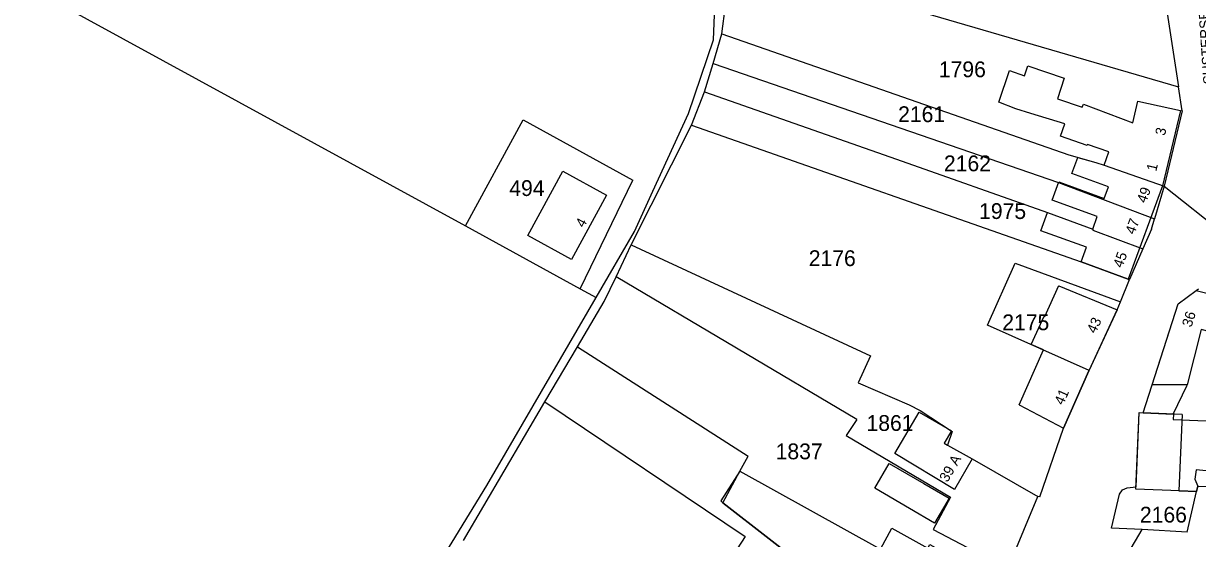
# Model space of a CAD drawing. Extents: x 191922 to 199923, y 328959 to 333350.
# Drawn here: x 193712.3 to 193912.9, y 332610.1 to 332698.1 of the extents above; entities that cross this region are included whole.
import ezdxf

# ---------------------------------------------------------------- set-up
doc = ezdxf.new("R2010")
doc.units = 0
for name, color, linetype in [('bestemmingsplangebied', 7, 'Continuous'), ('enkelbestemming', 7, 'Continuous'), ('Level 6', 7, 'Continuous'), ('maatvoering - maximum aantal wooneenheden', 7, 'Continuous'), ('Maatvoering_symbolen', 7, 'Continuous'), ('recreatiewoning', 7, 'Continuous')]:
    doc.layers.add(name, color=color, linetype=linetype)

msp = doc.modelspace()

# ---------------------------------------------------------------- linework, layer by layer
at = {"layer": 'bestemmingsplangebied'}
for p, q in [((193831.64, 332696.3), (193832.28, 332701.12)), ((193831.64, 332696.3), (193832.28, 332701.12)), ((193830.14, 332691.27), (193831.64, 332696.3)), ((193830.14, 332691.27), (193831.64, 332696.3)), ((193828.69, 332686.42), (193830.14, 332691.27)), ((193828.69, 332686.42), (193830.14, 332691.27)), ((193826.45, 332680.73), (193828.69, 332686.42)), ((193826.45, 332680.73), (193828.69, 332686.42)), ((193816.15, 332660.29), (193826.45, 332680.73)), ((193816.15, 332660.29), (193826.45, 332680.73)), ((193813.56, 332654.81), (193816.15, 332660.29)), ((193813.56, 332654.81), (193816.15, 332660.29)), ((193801.41, 332633.44), (193806.95, 332642.87)), ((193801.41, 332633.44), (193806.95, 332642.87)), ((193787.48, 332609.75), (193801.41, 332633.44)), ((193787.48, 332609.75), (193801.41, 332633.44))]:
    msp.add_line(p, q, dxfattribs=at)
msp.add_lwpolyline([(193806.95, 332642.87), (193811.5, 332650.61), (193813.56, 332654.81)], dxfattribs=at)
msp.add_lwpolyline([(193806.95, 332642.87), (193811.5, 332650.61), (193813.56, 332654.81)], dxfattribs=at)
at = {"layer": 'Level 6'}
for p, q in [((193693.45, 332715.1), (193787.81, 332663.52)), ((193832.13, 332709.87), (193909.68, 332687.29)), ((193907.72, 332699.88), (193909.68, 332687.29)), ((193910.32, 332683.17), (193909.68, 332687.29)), ((193787.81, 332663.52), (193797.7, 332681.64)), ((193797.7, 332681.64), (193816.4, 332671.33)), ((193910.32, 332683.17), (193907.2, 332670.29)), ((193807.45, 332652.78), (193816.4, 332671.33)), ((193907.2, 332670.29), (193905.56, 332664.69)), ((193907.2, 332670.29), (193918.14, 332661.6)), ((193787.81, 332663.52), (193807.45, 332652.78)), ((193905.07, 332662.98), (193905.56, 332664.69)), ((193905.07, 332662.98), (193903.6, 332659.62)), ((193816.15, 332660.29), (193857.06, 332641.3)), ((193903.6, 332659.62), (193901.31, 332654.37)), ((193854.72, 332630.44), (193813.56, 332654.81)), ((193899.75, 332650.56), (193901.31, 332654.37)), ((193807.45, 332652.78), (193810.14, 332651.3)), ((193912.7, 332652.49), (193913.08, 332652.78)), ((193791.48, 332619.18), (193810.14, 332651.3)), ((193899.19, 332649.17), (193899.75, 332650.56)), ((193894.39, 332638.82), (193899.19, 332649.17)), ((193894.39, 332638.82), (193877.05, 332646.58)), ((193806.95, 332642.87), (193836.14, 332624.16)), ((193801.41, 332633.44), (193835.61, 332610.46)), ((193902.42, 332618.95), (193902.97, 332631.61)), ((193902.97, 332631.61), (193903.65, 332631.59)), ((193910.31, 332631.28), (193903.65, 332631.59)), ((193910.31, 332631.28), (193909.71, 332618.25)), ((193885.97, 332617.2), (193890, 332628.93)), ((193834.73, 332621.59), (193836.14, 332624.16)), ((193898.23, 332611.9), (193899.6, 332617.68)), ((193899.6, 332617.68), (193900.1, 332618.4)), ((193900.1, 332618.4), (193900.88, 332618.78)), ((193900.88, 332618.78), (193902.42, 332618.95)), ((193911.18, 332611.21), (193912.77, 332618.11)), ((193885.97, 332617.2), (193885.61, 332617.3)), ((193903.49, 332611.63), (193898.23, 332611.9)), ((193911.18, 332611.21), (193903.49, 332611.63))]:
    msp.add_line(p, q, dxfattribs=at)
for points in [[(193819.84, 332669.43), (193825.95, 332682.73), (193830.21, 332695.29), (193831.86, 332736.77), (193832.26, 332739.44), (193832.7, 332743)], [(193831.64, 332696.3), (193890.91, 332675.64), (193895.55, 332674.32), (193896.97, 332673.89), (193907.2, 332670.29)], [(193830.14, 332691.27), (193889.16, 332670.9), (193905.56, 332664.69)], [(193828.69, 332686.42), (193861.46, 332674.89), (193887.28, 332665.79), (193895.03, 332662.98), (193895.01, 332662.81), (193903.6, 332659.62)], [(193826.45, 332680.73), (193893.07, 332657.4), (193901.09, 332654.41), (193901.31, 332654.37)], [(193810.14, 332651.3), (193816.69, 332662.57), (193819.84, 332669.43)], [(193877.05, 332646.58), (193881.74, 332657.13), (193899.75, 332650.56)], [(193903.65, 332631.59), (193905.19, 332636.34), (193909.62, 332650.2), (193912.7, 332652.49)], [(193857.06, 332641.3), (193854.96, 332636.71), (193863.65, 332632.94), (193865.5, 332631.97), (193871.02, 332628.41), (193870.22, 332626.04), (193874.42, 332623.69), (193885.61, 332617.3)], [(193890, 332628.93), (193894.35, 332638.73), (193894.39, 332638.82)], [(193854.72, 332630.44), (193852.9, 332627.69), (193870.74, 332617.16), (193867.75, 332611.67), (193880.57, 332604.92)], [(193834.73, 332621.59), (193831.45, 332616.55), (193831.79, 332616.21), (193847.65, 332603.9), (193848.91, 332603.21), (193874.02, 332589.31)], [(193834.73, 332621.59), (193858.73, 332608.31), (193858.57, 332607.97)], [(193758.49, 332559.98), (193760.42, 332565.42), (193764.82, 332575.59), (193791.48, 332619.18)], [(193909.71, 332618.25), (193909.87, 332618.24), (193912.77, 332618.11)], [(193912.77, 332618.11), (193912.99, 332619.07), (193938.75, 332618.52), (193944.74, 332617.24)], [(193880.57, 332604.92), (193880.85, 332605.79), (193885.61, 332617.3)], [(193893.88, 332594.57), (193897.98, 332602.37), (193903.49, 332611.63)], [(193835.61, 332610.46), (193830.8, 332602.97), (193848.38, 332592.78), (193854.5, 332589.37)]]:
    msp.add_lwpolyline(points, dxfattribs=at)
at = {"layer": 'recreatiewoning'}
for p, q in [((193798.46, 332661.85), (193804.48, 332672.88)), ((193804.48, 332672.88), (193811.93, 332668.77)), ((193889.23, 332653.29), (193899.19, 332649.17)), ((193908.77, 332631.36), (193911.14, 332636.33)), ((193882.45, 332632.95), (193890, 332628.93)), ((193874.42, 332623.69), (193871.4, 332618.5)), ((193870.48, 332616.98), (193868, 332612.72))]:
    msp.add_line(p, q, dxfattribs=at)
for points in [[(193892.45, 332675.2), (193895.55, 332674.32), (193896.97, 332673.89), (193897.79, 332676.17), (193894.12, 332677.44), (193894.06, 332677.27), (193889.51, 332678.84), (193890.26, 332680.96), (193884.46, 332682.74), (193881.9, 332683.5), (193878.96, 332684.62), (193880.81, 332690.03), (193883.36, 332689.16), (193883.92, 332690.83), (193890.11, 332688.72), (193889, 332685.23), (193893.24, 332683.79), (193893.46, 332684.3), (193901.9, 332681.13), (193902.73, 332684.83), (193910.04, 332683.21)], [(193910.04, 332683.21), (193906.95, 332670.38), (193901.09, 332654.41)], [(193901.09, 332654.41), (193893.07, 332657.4), (193893.95, 332659.86), (193886.15, 332662.68), (193887.28, 332665.79), (193895.03, 332662.98), (193895.8, 332665.09), (193888.06, 332667.9), (193889.21, 332671.03), (193896.99, 332668.21), (193897.71, 332670.16), (193891.43, 332672.44), (193892.45, 332675.2)], [(193811.93, 332668.77), (193805.95, 332657.77), (193798.46, 332661.85)], [(193882.45, 332632.95), (193886.63, 332642.33), (193884.52, 332643.24), (193886.72, 332648.08), (193886.84, 332648.03), (193889.25, 332653.34)], [(193909.87, 332618.24), (193902.41, 332618.54), (193902.97, 332631.61), (193903.65, 332631.59), (193909.62, 332650.2), (193912.7, 332652.49), (193930.93, 332647.91), (193930.96, 332648.06), (193941.3, 332645.7), (193950.27, 332643.37)], [(193899.19, 332649.17), (193894.35, 332638.73), (193890, 332628.93)], [(193903.65, 332631.59), (193908.82, 332631.34), (193908.77, 332630.44), (193922.85, 332629.86), (193924.69, 332642.89), (193913.55, 332645.79), (193911.16, 332636.34), (193905.19, 332636.34)], [(193950.28, 332643.39), (193948.44, 332637.64), (193944.98, 332638.58), (193943.39, 332639.01), (193934.58, 332641.46), (193932.72, 332629.98), (193942.68, 332629.01), (193945.7, 332628.72), (193944.87, 332618.66), (193912.67, 332621.82), (193912.49, 332620.26), (193912.99, 332619.07), (193912.77, 332618.11), (193909.87, 332618.24)], [(193871.4, 332618.5), (193861.19, 332624.64), (193865.35, 332631.67), (193870.89, 332628.49), (193869.65, 332626.38), (193869.64, 332626.37), (193870.22, 332626.04), (193874.42, 332623.69)], [(193868.29, 332595.19), (193861.52, 332598.91), (193861.68, 332599.22), (193856.55, 332602.06), (193856.7, 332602.34), (193850.35, 332605.86), (193848.91, 332603.21), (193847.65, 332603.9), (193831.79, 332616.21), (193834.73, 332621.59), (193858.73, 332608.31), (193860.67, 332611.87), (193866.82, 332608.43), (193867.18, 332609.08), (193873.75, 332605.39)], [(193868, 332612.72), (193863.68, 332615.24), (193857.77, 332618.68), (193860.25, 332622.93)], [(193860.25, 332622.93), (193866.16, 332619.49), (193870.48, 332616.98)]]:
    msp.add_lwpolyline(points, dxfattribs=at)

# ---------------------------------------------------------------- texts
at = {"layer": 'enkelbestemming'}
for s, p in [('1796', (193868.72, 332688.91)), ('2161', (193861.76, 332681.24)), ('2162', (193869.59, 332672.84)), ('494', (193795.31, 332668.62)), ('1975', (193875.6, 332664.69)), ('2176', (193846.49, 332656.64)), ('2175', (193879.56, 332645.69)), ('1861', (193856.36, 332628.49)), ('1837', (193840.83, 332623.64)), ('2166', (193903.08, 332612.83))]:
    msp.add_text(s, height=2.7, rotation=0, dxfattribs=at).set_placement(p)
at = {"layer": 'maatvoering - maximum aantal wooneenheden'}
for s, rotation, p in [('3', 76.5199, (193907.34, 332678.82)), ('1', 76.5199, (193905.87, 332672.73)), ('49', 69.8601, (193904.11, 332667.29)), ('4', 61.4857, (193808.05, 332663.09)), ('47', 69.8601, (193902.15, 332661.93)), ('45', 69.8601, (193900.06, 332656.23)), ('43', 65.1528, (193895.49, 332645)), ('36', 72.2357, (193911.88, 332646.1)), ('41', 66.1015, (193889.96, 332632.78)), ('39 A', 59.7642, (193870.19, 332619.6))]:
    msp.add_text(s, height=1.75, rotation=rotation, dxfattribs=at).set_placement(p)
at = {"layer": 'Maatvoering_symbolen'}
msp.add_text('SUSTERSELERWEG', height=1.75, rotation=93.9018, dxfattribs=at).set_placement((193915.7, 332687.78))

doc.saveas('drawing.dxf')
